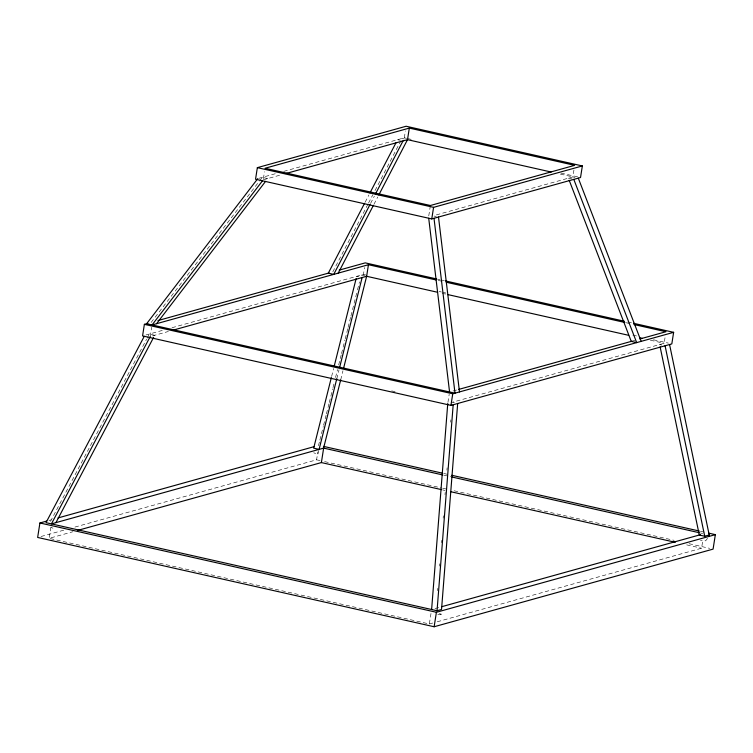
<?xml version="1.0" encoding="UTF-8"?>
<svg xmlns="http://www.w3.org/2000/svg" width="753" height="753" viewBox="0 0 753 753"><rect width="100%" height="100%" fill="white"/><g stroke="black" fill="none" stroke-linecap="round" stroke-linejoin="round"><path stroke-width="0.56" stroke-dasharray="3.77 2.82" d="M437.484 590.71L437.662 588.366M439.413 566.134L439.592 563.79M441.239 542.725L441.427 540.381M443.169 518.149L443.348 515.805M445.004 494.74L445.183 492.396M446.924 470.164L447.113 467.82M450.689 422.179L450.868 419.835M437.832 614.429L441.154 614.429L441.305 612.453M50.912 527.213L49.161 538.339L72.881 531.74M150.242 336.516L151.692 327.254M263.409 178.668L264.491 171.731M74.924 527.072L316.599 459.81L317.822 452.016M172.013 327.724L363.445 274.44L364.537 267.494M283.721 171.383L404.323 137.818L405.406 130.881M428.758 215.913L430.387 205.503M447.941 402.375L449.202 394.271M50.31 538.602L429.351 623.973L431.093 612.848M573.946 169.971L572.864 176.917L434.208 215.499M454.417 402.77L452.242 402.281L664.146 343.302L665.228 336.356M437.258 621.78L701.57 548.212L702.794 540.428M331.621 376.462L333.617 368.499M318.444 445.767L319.592 441.211M319.874 440.081L323.291 426.424M323.574 425.285L326.143 415.044M326.425 413.905L328.995 403.664M329.277 402.526L332.694 388.868M332.977 387.729L334.125 383.173M335.546 377.488L337.542 369.525M338.681 364.97L341.241 354.729M341.533 353.59L344.949 339.932M345.232 338.794L347.801 328.553M348.084 327.414L350.644 317.173M350.936 316.034L357.204 290.997M357.487 289.858L359.482 281.895M318.848 450.407L317.813 454.52L313.681 452.722M336.77 378.825L339.048 369.723M340.695 379.851L342.973 370.749M365.111 202.256L368.904 194.952M332.798 271.899L367.982 204.129M368.518 203.094L372.848 194.745M375.013 190.575L400.991 140.529M370.542 203.479L374.335 196.175M373.949 204.317L377.742 197.013M50.489 521.405L146.571 339.217M147.117 338.182L149.301 334.04L154.732 335.264M707.538 538.329L705.674 540.805L700.478 540.71M151.118 322.472L258.721 182.01M259.437 181.078L262.279 177.35L267.71 178.574L266.289 180.438M258.919 178.292L276.963 173.265M263.221 179.826L280.135 175.12M145.931 334.981L162.959 330.238M152.492 335.894L168.371 331.471M452.967 391.014L457.495 389.753M631.249 341.391L636.501 339.932M48.954 520.464L51.213 519.834M41.039 536.503L64.758 529.905M435.008 608.575L440.656 607.003M429.351 623.973L432.74 623.032M404.323 137.818L406.611 138.336M407.759 138.599L411.185 139.371M561.089 173.134L578.248 176.993M402.074 138.448L404.248 138.938M560.317 174.084L575.028 177.407M397.584 139.7L399.758 140.19M568.374 178.16L573.805 179.383M434.152 216.064L436.326 216.553M437.474 279.137L439.771 279.655M440.919 279.909L444.355 280.69M627.776 322.002L632.36 323.037M438.246 280.436L443.969 281.726M625.903 322.708L630.487 323.743M363.445 274.44L365.742 274.958M439.103 291.486L441.399 292.004M442.548 292.258L445.983 293.03M632.84 335.123L637.424 336.158M653.482 339.772L668.382 343.123M361.186 275.071L366.626 276.295M442.152 293.303L445.588 294.075M650.413 340.205L664.146 343.302M356.696 276.323L358.87 276.812M659.647 344.554L661.812 345.043M391.682 390.901L395.118 391.673M443.771 473.477L448.355 474.503M700.45 531.289L705.034 532.324M443.884 475.199L450.755 476.743M700.403 532.973L702.69 533.491M316.599 459.81L320.044 460.582M324.628 461.617L441.503 487.944M442.651 488.198L447.235 489.234M454.115 490.777L674.123 540.334M689.023 543.694L709.646 548.335M442.764 489.921L445.061 490.438M686.68 544.861L701.57 548.212M51.025 527.298L52.964 528.239M439.479 613.328L441.154 614.429"/><path stroke-width="1.13" d="M431.62 609.516L447.753 403.533M144.265 336.327L45.999 522.657L437.051 610.739L453.184 404.756M457.673 403.504L441.54 609.488L437.051 610.739M46.695 521.095L39.918 522.977L37.65 537.444L434.133 626.75L713.082 549.116L715.35 534.649L708.479 533.096M147.776 323.395L144.378 324.345L142.571 335.913L450.943 405.378L671.817 343.905L673.634 332.327L633.508 323.291M257.357 167.655L255.549 179.233L431.761 218.916L580.535 177.51L582.351 165.942L406.131 126.25L257.357 167.655L433.577 207.348L582.351 165.942M77.399 530.479L321.38 462.577L323.649 448.11L442.745 474.936M435.959 279.928L368.443 264.717L366.636 276.285L343.537 368.471M409.321 128.095L265.037 168.258L430.387 205.503L574.671 165.34L409.321 128.095L407.505 139.672L378.825 194.933M431.761 218.916L433.577 207.348M450.943 405.378L452.751 393.8L673.634 332.327M434.133 626.75L436.401 612.283L715.35 534.649M331.339 377.601L313.672 448.157L319.103 449.381L336.77 378.825M334.191 366.222L356.131 278.591M339.622 367.445L362.127 277.546M323.592 448.129L340.695 379.851M364.574 203.301L328.308 273.151L333.739 274.374L370.005 204.524M369.987 192.872L395.965 142.825M375.418 194.095L403.015 140.924M338.229 273.123L373.413 205.353M150.242 336.516L51.43 523.881L323.649 448.11M55.92 522.629L153.64 337.335M257.79 178.602L146.628 323.724L455 393.179L434.01 218.295M262.515 180.758L152.059 324.948L368.443 264.717M156.549 323.696L265.574 181.369M285.773 173.557L407.505 139.672L551.196 172.032M157.97 320.562L329.014 272.953M339.208 270.12L365.261 262.872L436.335 278.883M172.898 330.209L366.636 276.285L437.578 292.268M458.633 389.433L631.965 341.194M639.899 338.982L665.953 331.734L633.913 324.515M57.981 517.951L314.349 446.595M441.785 606.683L700.45 534.696M660.117 346.851L699.292 535.016L704.723 536.24L709.213 534.988M445.503 280.944L624.341 321.23M446.256 282.243L624.764 322.453M447.875 294.592L628.67 335.311M640.116 337.89L642.403 338.408M144.378 324.345L452.751 393.8M323.451 446.369L442.623 473.213M451.791 475.284L699.311 531.034M451.904 477.007L699.255 532.719M321.38 462.577L441.625 489.657M450.783 491.728L675.234 542.282M39.918 522.977L436.401 612.283M578.295 178.141L641.17 341.363M573.805 179.383L636.68 342.615L631.249 341.391L569.212 180.353M669.568 344.526L709.392 535.854M665.078 345.778L704.723 536.24M438.5 217.043L459.49 391.927M428.711 218.238L449.569 391.955"/></g></svg>
